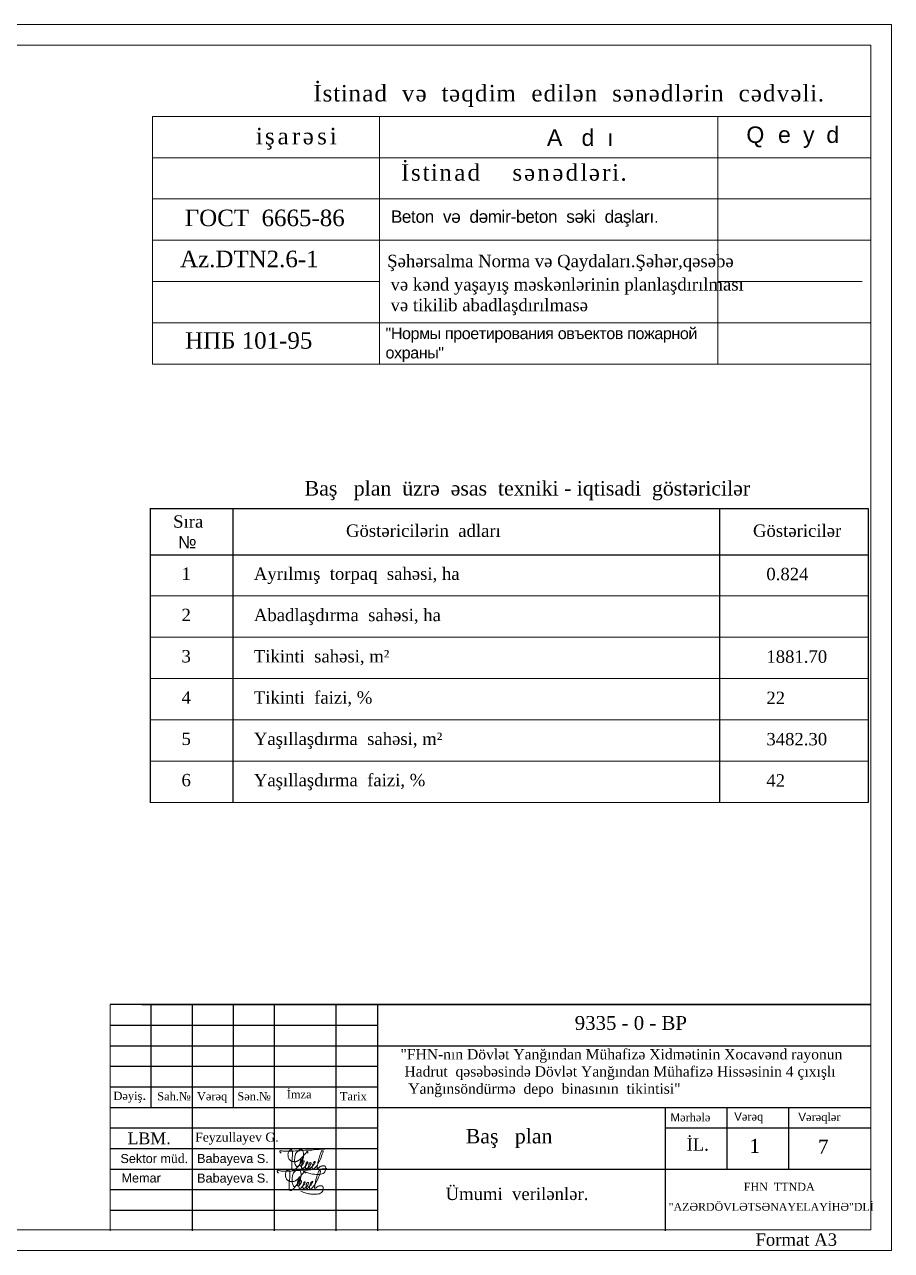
# Model space of a CAD drawing. Header units: feet. Extents: x 3381 to 683784, y 675186 to 4376258.
# Drawn here: x 681651.2 to 681861.2, y 4375567.2 to 4375864.2 of the extents above; entities that cross this region are included whole.
import ezdxf

# ---------------------------------------------------------------- set-up
doc = ezdxf.new("R2010")
doc.units = ezdxf.units.FT
doc.header["$MEASUREMENT"] = 0
doc.linetypes.add('DUZ', pattern=[0])
doc.layers.get('0').update_dxf_attribs({"linetype": 'CONTINUOUS'})
for name, color, linetype in [('JPEG', 7, 'CONTINUOUS'), ('Layer8', 7, 'CONTINUOUS'), ('ramka', 7, 'CONTINUOUS'), ('yol', 7, 'CONTINUOUS')]:
    doc.layers.add(name, color=color, linetype=linetype)
doc.layers.add('rabit xt', color=7, linetype='CONTINUOUS', lineweight=13)
doc.styles.get("Standard").update_dxf_attribs({"font": 'arial.ttf', "height": 2})
doc.styles.add('Times New  Roman', font='times.ttf')

msp = doc.modelspace()

# ---------------------------------------------------------------- linework, layer by layer
at = {"color": 0, "linetype": 'DUZ', "lineweight": -2}
for p, q in [((681681.498, 4375746.973), (681855.498, 4375746.973)), ((681681.612, 4375746.973), (681681.612, 4375675.773)), ((681701.62, 4375746.973), (681701.62, 4375675.773)), ((681819.503, 4375746.973), (681819.503, 4375675.773)), ((681855.498, 4375746.973), (681855.498, 4375675.773)), ((681681.498, 4375735.773), (681855.498, 4375735.773))]:
    msp.add_line(p, q, dxfattribs=at)
for p, q in [((681681.852, 4375601.87), (681681.852, 4375626.772)), ((681691.812, 4375571.988), (681691.812, 4375626.772)), ((681701.773, 4375601.87), (681701.773, 4375626.772)), ((681711.734, 4375571.988), (681711.734, 4375626.772)), ((681726.675, 4375571.988), (681726.675, 4375626.772)), ((681736.635, 4375626.772), (681736.635, 4375571.988)), ((681671.891, 4375621.792), (681736.635, 4375621.792)), ((681671.891, 4375616.811), (681856.164, 4375616.811)), ((681671.891, 4375611.831), (681736.635, 4375611.831)), ((681671.891, 4375606.851), (681736.635, 4375606.851)), ((681671.891, 4375601.87), (681856.164, 4375601.87)), ((681806.36, 4375601.87), (681806.36, 4375571.988)), ((681821.301, 4375601.87), (681821.301, 4375586.929)), ((681836.242, 4375601.87), (681836.242, 4375586.929)), ((681671.891, 4375596.89), (681736.635, 4375596.89)), ((681806.36, 4375596.89), (681856.164, 4375596.89)), ((681671.891, 4375591.91), (681736.635, 4375591.91)), ((681671.891, 4375586.929), (681856.164, 4375586.929)), ((681671.891, 4375581.949), (681736.635, 4375581.949)), ((681671.891, 4375576.969), (681736.635, 4375576.969))]:
    msp.add_line(p, q)
at = {"color": 5, "lineweight": 15}
for points in [[(681713.329, 4375590.781), (681713.165, 4375590.953), (681713.089, 4375591.033), (681713.02, 4375591.147), (681713.005, 4375591.213), (681713.005, 4375591.302), (681713.068, 4375591.358), (681713.127, 4375591.38), (681713.206, 4375591.38), (681713.312, 4375591.375), (681713.598, 4375591.332), (681713.758, 4375591.308), (681713.96, 4375591.287), (681714.146, 4375591.268), (681714.399, 4375591.268), (681714.577, 4375591.268), (681715.216, 4375591.256), (681715.596, 4375591.256), (681716.347, 4375591.287), (681716.769, 4375591.316), (681717.311, 4375591.348), (681717.917, 4375591.383), (681718.246, 4375591.404), (681718.561, 4375591.424), (681719.239, 4375591.472), (681719.619, 4375591.472), (681720.428, 4375591.527), (681720.769, 4375591.551), (681721.124, 4375591.575), (681721.781, 4375591.647), (681722.205, 4375591.682), (681722.53, 4375591.7), (681723.097, 4375591.747), (681723.862, 4375591.784), (681724.297, 4375591.826), (681724.719, 4375591.872), (681724.998, 4375591.923)], [(681719.681, 4375590.776), (681719.75, 4375590.876), (681719.75, 4375590.992), (681719.75, 4375590.992), (681719.75, 4375591.154), (681719.623, 4375591.154), (681719.472, 4375591.015), (681719.472, 4375591.015), (681719.352, 4375590.882), (681719.258, 4375590.778), (681719.114, 4375590.618), (681719.014, 4375590.507), (681718.901, 4375590.381), (681718.798, 4375590.266), (681718.694, 4375590.151), (681718.58, 4375590.024), (681718.462, 4375589.893), (681718.349, 4375589.768), (681718.112, 4375589.505), (681717.921, 4375589.292), (681717.818, 4375589.22), (681717.724, 4375589.155), (681717.628, 4375589.089), (681717.558, 4375589.04), (681717.479, 4375588.985), (681717.359, 4375588.92), (681717.243, 4375588.861), (681717.142, 4375588.81), (681717.008, 4375588.765), (681716.894, 4375588.727), (681716.787, 4375588.709), (681716.692, 4375588.709), (681716.603, 4375588.709), (681716.516, 4375588.714), (681716.447, 4375588.718), (681716.363, 4375588.729), (681716.278, 4375588.741), (681716.201, 4375588.752), (681716.135, 4375588.765), (681716.078, 4375588.775), (681716.028, 4375588.784), (681715.942, 4375588.82), (681715.844, 4375588.86), (681715.765, 4375588.893), (681715.687, 4375588.938), (681715.612, 4375588.988), (681715.542, 4375589.043), (681715.478, 4375589.105), (681715.416, 4375589.167), (681715.343, 4375589.241), (681715.268, 4375589.32), (681715.209, 4375589.414), (681715.144, 4375589.517), (681715.082, 4375589.679), (681715.05, 4375589.794), (681715.024, 4375589.882), (681715.004, 4375590.014), (681714.979, 4375590.223), (681714.968, 4375590.455), (681714.98, 4375590.631), (681715.041, 4375590.905), (681715.095, 4375591.036), (681715.153, 4375591.172), (681715.237, 4375591.298), (681715.353, 4375591.427), (681715.46, 4375591.524), (681715.561, 4375591.586), (681715.67, 4375591.623), (681715.748, 4375591.623), (681715.821, 4375591.585), (681715.909, 4375591.502), (681715.997, 4375591.311), (681716.039, 4375591.17), (681716.058, 4375590.979), (681716.079, 4375590.573), (681716.06, 4375590.142), (681716.024, 4375589.709), (681715.956, 4375589.062), (681715.93, 4375588.807), (681715.913, 4375588.592), (681715.888, 4375588.353), (681715.869, 4375588.065), (681715.869, 4375587.811), (681715.867, 4375587.537), (681715.877, 4375587.3), (681715.885, 4375587.112), (681715.909, 4375586.94), (681715.944, 4375586.81), (681715.998, 4375586.723), (681716.073, 4375586.631), (681716.152, 4375586.57), (681716.224, 4375586.548), (681716.29, 4375586.548), (681716.361, 4375586.579), (681716.437, 4375586.627), (681716.539, 4375586.698), (681716.641, 4375586.767), (681716.743, 4375586.845), (681716.886, 4375586.972), (681717.057, 4375587.14), (681717.241, 4375587.354), (681717.416, 4375587.578), (681717.579, 4375587.813), (681717.807, 4375588.135), (681717.908, 4375588.322), (681718.064, 4375588.654), (681718.19, 4375588.903), (681718.327, 4375589.176), (681718.459, 4375589.476), (681718.51, 4375589.592), (681718.522, 4375589.659), (681718.512, 4375589.697), (681718.493, 4375589.737), (681718.457, 4375589.765), (681718.413, 4375589.781), (681718.381, 4375589.781), (681718.322, 4375589.762), (681718.246, 4375589.706), (681718.183, 4375589.583), (681718.15, 4375589.469), (681718.107, 4375589.299), (681718.065, 4375589.134), (681718.01, 4375588.919), (681717.939, 4375588.595), (681717.898, 4375588.374), (681717.848, 4375588.086), (681717.845, 4375587.953), (681717.874, 4375587.835), (681717.944, 4375587.718), (681718.01, 4375587.667), (681718.092, 4375587.659), (681718.172, 4375587.683), (681718.278, 4375587.759), (681718.379, 4375587.869), (681718.568, 4375588.112), (681718.726, 4375588.37), (681718.848, 4375588.607), (681718.889, 4375588.709), (681718.905, 4375588.819), (681718.885, 4375588.897), (681718.83, 4375588.939), (681718.771, 4375588.955), (681718.703, 4375588.955), (681718.643, 4375588.927), (681718.599, 4375588.883), (681718.554, 4375588.808), (681718.5, 4375588.702), (681718.452, 4375588.569), (681718.399, 4375588.386), (681718.337, 4375588.173), (681718.296, 4375587.987), (681718.276, 4375587.853), (681718.252, 4375587.637), (681718.241, 4375587.482), (681718.258, 4375587.346), (681718.299, 4375587.243), (681718.334, 4375587.154), (681718.381, 4375587.103), (681718.435, 4375587.073), (681718.518, 4375587.069), (681718.573, 4375587.087), (681718.675, 4375587.144), (681718.804, 4375587.251), (681718.939, 4375587.386), (681719.049, 4375587.497), (681719.281, 4375587.751), (681719.464, 4375587.965), (681719.561, 4375588.117), (681719.681, 4375588.335), (681719.747, 4375588.479), (681719.776, 4375588.562), (681719.762, 4375588.617), (681719.731, 4375588.653), (681719.687, 4375588.669), (681719.619, 4375588.665), (681719.57, 4375588.634), (681719.516, 4375588.574), (681719.456, 4375588.482), (681719.406, 4375588.378), (681719.335, 4375588.202), (681719.282, 4375588.024), (681719.239, 4375587.792), (681719.2, 4375587.582), (681719.187, 4375587.415), (681719.194, 4375587.302), (681719.226, 4375587.227), (681719.275, 4375587.143), (681719.329, 4375587.086), (681719.392, 4375587.038), (681719.426, 4375587.032), (681719.475, 4375587.032), (681719.548, 4375587.059), (681719.641, 4375587.106), (681719.794, 4375587.21), (681719.918, 4375587.313), (681720.088, 4375587.473), (681720.236, 4375587.646), (681720.385, 4375587.855), (681720.457, 4375587.991), (681720.511, 4375588.118), (681720.551, 4375588.23), (681720.569, 4375588.337), (681720.559, 4375588.432), (681720.518, 4375588.479), (681720.46, 4375588.512), (681720.39, 4375588.512), (681720.284, 4375588.472), (681720.19, 4375588.371), (681720.118, 4375588.26), (681720.076, 4375588.135), (681720.042, 4375588.035), (681720.004, 4375587.885), (681719.978, 4375587.725), (681719.963, 4375587.629), (681719.957, 4375587.477), (681719.955, 4375587.387), (681719.964, 4375587.271), (681719.997, 4375587.192), (681720.034, 4375587.135), (681720.079, 4375587.092), (681720.142, 4375587.072), (681720.198, 4375587.072), (681720.277, 4375587.089), (681720.342, 4375587.135), (681720.452, 4375587.225), (681720.601, 4375587.347), (681720.838, 4375587.584), (681721.035, 4375587.797), (681721.178, 4375587.963), (681721.303, 4375588.158), (681721.413, 4375588.329), (681721.522, 4375588.533), (681721.581, 4375588.653), (681721.595, 4375588.727), (681721.576, 4375588.778), (681721.535, 4375588.794), (681721.476, 4375588.786), (681721.428, 4375588.748), (681721.353, 4375588.672), (681721.269, 4375588.569), (681721.186, 4375588.466), (681721.085, 4375588.312), (681720.99, 4375588.119), (681720.935, 4375587.964), (681720.893, 4375587.805), (681720.856, 4375587.644), (681720.826, 4375587.484), (681720.816, 4375587.335), (681720.826, 4375587.239), (681720.85, 4375587.114), (681720.887, 4375587.025), (681720.929, 4375586.955), (681720.983, 4375586.897), (681721.044, 4375586.876), (681721.109, 4375586.887), (681721.161, 4375586.928), (681721.265, 4375587.009), (681721.351, 4375587.082), (681721.403, 4375587.135), (681721.474, 4375587.202), (681721.606, 4375587.346), (681721.793, 4375587.591), (681722.01, 4375587.828), (681722.257, 4375588.259), (681722.449, 4375588.619), (681722.809, 4375589.342), (681722.991, 4375589.767), (681723.128, 4375590.115), (681723.278, 4375590.509), (681723.418, 4375590.855), (681723.506, 4375591.168), (681723.483, 4375591.297), (681723.433, 4375591.359), (681723.345, 4375591.386), (681723.266, 4375591.39), (681723.183, 4375591.367), (681723.109, 4375591.3), (681723.005, 4375591.098), (681722.933, 4375590.9), (681722.822, 4375590.62), (681722.727, 4375590.339), (681722.67, 4375590.159), (681722.619, 4375590.003), (681722.571, 4375589.855), (681722.514, 4375589.655), (681722.45, 4375589.431), (681722.362, 4375589.12), (681722.281, 4375588.779), (681722.242, 4375588.537), (681722.205, 4375588.314), (681722.095, 4375587.821), (681722.065, 4375587.581), (681722.056, 4375587.376), (681722.056, 4375587.248), (681722.069, 4375587.121), (681722.09, 4375587.097), (681722.128, 4375587.084), (681722.175, 4375587.084), (681722.219, 4375587.094), (681722.257, 4375587.12), (681722.386, 4375587.227), (681722.519, 4375587.327), (681722.624, 4375587.405), (681722.799, 4375587.527), (681722.925, 4375587.595), (681723.139, 4375587.667), (681723.285, 4375587.691), (681723.472, 4375587.702), (681723.604, 4375587.702), (681723.801, 4375587.678), (681723.935, 4375587.632), (681724.029, 4375587.533), (681724.098, 4375587.374), (681724.119, 4375587.203), (681724.119, 4375587.008), (681724.092, 4375586.726), (681724.012, 4375586.474), (681723.866, 4375586.232), (681723.701, 4375586.055), (681723.472, 4375585.898), (681723.207, 4375585.787), (681722.939, 4375585.734), (681722.688, 4375585.684), (681722.433, 4375585.652), (681722.117, 4375585.638), (681721.769, 4375585.642), (681721.412, 4375585.666), (681721.156, 4375585.695), (681720.886, 4375585.735), (681720.546, 4375585.793), (681720.317, 4375585.846), (681720.041, 4375585.91), (681719.778, 4375585.986), (681719.521, 4375586.074), (681719.425, 4375586.122), (681719.242, 4375586.194), (681719.076, 4375586.261), (681718.868, 4375586.344), (681718.675, 4375586.442)], [(681717.885, 4375591.629), (681717.885, 4375591.629), (681717.885, 4375591.629), (681717.885, 4375591.629), (681717.885, 4375591.629), (681717.885, 4375591.629), (681717.786, 4375591.597), (681717.595, 4375591.429), (681717.443, 4375591.294), (681717.298, 4375591.166), (681717.211, 4375591.091), (681717.121, 4375591.012), (681717.028, 4375590.931), (681716.935, 4375590.827), (681716.875, 4375590.721), (681716.829, 4375590.597), (681716.764, 4375590.423), (681716.705, 4375590.23), (681716.661, 4375590.002), (681716.626, 4375589.715), (681716.606, 4375589.507), (681716.588, 4375589.309), (681716.576, 4375589.032), (681716.576, 4375588.758), (681716.605, 4375588.46), (681716.658, 4375588.239), (681716.739, 4375588.002), (681716.861, 4375587.759), (681716.956, 4375587.645), (681717.037, 4375587.574), (681717.098, 4375587.55), (681717.158, 4375587.543), (681717.213, 4375587.543), (681717.272, 4375587.57), (681717.399, 4375587.648), (681717.639, 4375587.818), (681717.805, 4375587.96), (681717.938, 4375588.111), (681718.03, 4375588.313), (681718.265, 4375588.716), (681718.464, 4375589.031), (681718.601, 4375589.261), (681718.647, 4375589.496), (681718.723, 4375589.799), (681718.767, 4375590.106), (681718.757, 4375590.284), (681718.757, 4375590.568), (681718.74, 4375590.848), (681718.681, 4375591.031), (681718.627, 4375591.204), (681718.537, 4375591.378), (681718.428, 4375591.499), (681718.315, 4375591.579), (681718.227, 4375591.633), (681718.076, 4375591.633), (681717.885, 4375591.629)], [(681712.703, 4375585.955), (681712.54, 4375586.127), (681712.463, 4375586.208), (681712.394, 4375586.321), (681712.38, 4375586.387), (681712.38, 4375586.477), (681712.443, 4375586.532), (681712.501, 4375586.555), (681712.581, 4375586.555), (681712.687, 4375586.549), (681712.973, 4375586.506), (681713.132, 4375586.482), (681713.335, 4375586.462), (681713.521, 4375586.443), (681713.774, 4375586.443), (681713.952, 4375586.443), (681714.59, 4375586.43), (681714.971, 4375586.43), (681715.722, 4375586.461), (681716.144, 4375586.491), (681716.686, 4375586.522), (681717.291, 4375586.558), (681717.621, 4375586.578), (681717.936, 4375586.598), (681718.613, 4375586.646), (681718.993, 4375586.646), (681719.803, 4375586.702), (681720.144, 4375586.725), (681720.499, 4375586.75), (681721.156, 4375586.822), (681721.579, 4375586.856), (681721.905, 4375586.874), (681722.472, 4375586.921), (681723.237, 4375586.959), (681723.672, 4375587), (681724.093, 4375587.047), (681724.373, 4375587.097)], [(681719.055, 4375585.95), (681719.125, 4375586.05), (681719.125, 4375586.166), (681719.125, 4375586.166), (681719.125, 4375586.329), (681718.997, 4375586.329), (681718.846, 4375586.19), (681718.846, 4375586.19), (681718.726, 4375586.056), (681718.633, 4375585.952), (681718.489, 4375585.793), (681718.389, 4375585.682), (681718.275, 4375585.555), (681718.172, 4375585.441), (681718.069, 4375585.326), (681717.954, 4375585.199), (681717.836, 4375585.067), (681717.723, 4375584.942), (681717.487, 4375584.679), (681717.295, 4375584.467), (681717.192, 4375584.395), (681717.098, 4375584.329), (681717.003, 4375584.263), (681716.933, 4375584.214), (681716.854, 4375584.159), (681716.734, 4375584.095), (681716.618, 4375584.036), (681716.516, 4375583.984), (681716.382, 4375583.939), (681716.269, 4375583.901), (681716.162, 4375583.884), (681716.067, 4375583.884), (681715.977, 4375583.884), (681715.891, 4375583.888), (681715.821, 4375583.892), (681715.738, 4375583.904), (681715.653, 4375583.916), (681715.575, 4375583.927), (681715.509, 4375583.939), (681715.452, 4375583.95), (681715.402, 4375583.959), (681715.316, 4375583.994), (681715.218, 4375584.035), (681715.14, 4375584.067), (681715.062, 4375584.112), (681714.987, 4375584.163), (681714.916, 4375584.218), (681714.853, 4375584.279), (681714.79, 4375584.342), (681714.718, 4375584.415), (681714.643, 4375584.494), (681714.584, 4375584.588), (681714.519, 4375584.691), (681714.457, 4375584.854), (681714.424, 4375584.968), (681714.398, 4375585.057), (681714.379, 4375585.188), (681714.353, 4375585.397), (681714.343, 4375585.629), (681714.355, 4375585.805), (681714.416, 4375586.079), (681714.47, 4375586.211), (681714.528, 4375586.346), (681714.611, 4375586.473), (681714.728, 4375586.601), (681714.834, 4375586.698), (681714.935, 4375586.76), (681715.044, 4375586.797), (681715.122, 4375586.797), (681715.196, 4375586.76), (681715.284, 4375586.676), (681715.372, 4375586.486), (681715.414, 4375586.344), (681715.433, 4375586.153), (681715.454, 4375585.748), (681715.435, 4375585.316), (681715.398, 4375584.884), (681715.33, 4375584.236), (681715.304, 4375583.981), (681715.288, 4375583.767), (681715.263, 4375583.528), (681715.244, 4375583.239), (681715.244, 4375582.986), (681715.242, 4375582.711), (681715.252, 4375582.475), (681715.26, 4375582.287), (681715.284, 4375582.114), (681715.318, 4375581.984), (681715.373, 4375581.897), (681715.447, 4375581.806), (681715.526, 4375581.744), (681715.598, 4375581.723), (681715.664, 4375581.723), (681715.736, 4375581.753), (681715.811, 4375581.802), (681715.914, 4375581.872), (681716.015, 4375581.942), (681716.117, 4375582.02), (681716.261, 4375582.146), (681716.432, 4375582.314), (681716.616, 4375582.528), (681716.791, 4375582.752), (681716.954, 4375582.987), (681717.182, 4375583.31), (681717.282, 4375583.496), (681717.439, 4375583.828), (681717.564, 4375584.077), (681717.702, 4375584.351), (681717.833, 4375584.65), (681717.884, 4375584.767), (681717.896, 4375584.833), (681717.887, 4375584.871), (681717.867, 4375584.912), (681717.831, 4375584.94), (681717.788, 4375584.955), (681717.756, 4375584.955), (681717.697, 4375584.937), (681717.62, 4375584.88), (681717.558, 4375584.758), (681717.524, 4375584.644), (681717.481, 4375584.473), (681717.439, 4375584.308), (681717.385, 4375584.093), (681717.313, 4375583.769), (681717.273, 4375583.548), (681717.223, 4375583.261), (681717.22, 4375583.128), (681717.249, 4375583.009), (681717.318, 4375582.892), (681717.385, 4375582.841), (681717.466, 4375582.833), (681717.546, 4375582.858), (681717.653, 4375582.934), (681717.754, 4375583.043), (681717.943, 4375583.286), (681718.101, 4375583.544), (681718.223, 4375583.781), (681718.264, 4375583.883), (681718.279, 4375583.994), (681718.26, 4375584.071), (681718.205, 4375584.113), (681718.146, 4375584.129), (681718.077, 4375584.129), (681718.018, 4375584.102), (681717.974, 4375584.057), (681717.928, 4375583.982), (681717.875, 4375583.877), (681717.827, 4375583.743), (681717.774, 4375583.56), (681717.711, 4375583.347), (681717.671, 4375583.162), (681717.65, 4375583.028), (681717.626, 4375582.812), (681717.616, 4375582.657), (681717.633, 4375582.52), (681717.674, 4375582.417), (681717.709, 4375582.328), (681717.756, 4375582.277), (681717.809, 4375582.248), (681717.892, 4375582.244), (681717.947, 4375582.261), (681718.05, 4375582.319), (681718.179, 4375582.425), (681718.313, 4375582.561), (681718.424, 4375582.672), (681718.656, 4375582.926), (681718.839, 4375583.14), (681718.936, 4375583.292), (681719.055, 4375583.51), (681719.122, 4375583.654), (681719.15, 4375583.737), (681719.136, 4375583.791), (681719.106, 4375583.827), (681719.061, 4375583.843), (681718.994, 4375583.84), (681718.944, 4375583.808), (681718.89, 4375583.749), (681718.831, 4375583.656), (681718.781, 4375583.553), (681718.709, 4375583.376), (681718.656, 4375583.198), (681718.613, 4375582.966), (681718.575, 4375582.757), (681718.561, 4375582.589), (681718.568, 4375582.477), (681718.6, 4375582.401), (681718.649, 4375582.318), (681718.704, 4375582.261), (681718.766, 4375582.213), (681718.801, 4375582.206), (681718.85, 4375582.206), (681718.922, 4375582.233), (681719.015, 4375582.281), (681719.168, 4375582.385), (681719.293, 4375582.487), (681719.463, 4375582.647), (681719.61, 4375582.82), (681719.759, 4375583.029), (681719.831, 4375583.165), (681719.885, 4375583.292), (681719.925, 4375583.405), (681719.943, 4375583.511), (681719.933, 4375583.607), (681719.892, 4375583.654), (681719.835, 4375583.686), (681719.765, 4375583.686), (681719.659, 4375583.647), (681719.565, 4375583.545), (681719.493, 4375583.434), (681719.451, 4375583.309), (681719.417, 4375583.21), (681719.378, 4375583.06), (681719.353, 4375582.9), (681719.338, 4375582.804), (681719.331, 4375582.651), (681719.329, 4375582.561), (681719.339, 4375582.445), (681719.372, 4375582.367), (681719.409, 4375582.31), (681719.454, 4375582.266), (681719.516, 4375582.246), (681719.572, 4375582.246), (681719.651, 4375582.263), (681719.717, 4375582.309), (681719.827, 4375582.399), (681719.975, 4375582.522), (681720.213, 4375582.759), (681720.41, 4375582.972), (681720.553, 4375583.137), (681720.677, 4375583.332), (681720.787, 4375583.504), (681720.897, 4375583.707), (681720.955, 4375583.828), (681720.97, 4375583.901), (681720.95, 4375583.952), (681720.909, 4375583.968), (681720.851, 4375583.96), (681720.802, 4375583.922), (681720.728, 4375583.847), (681720.644, 4375583.743), (681720.561, 4375583.64), (681720.46, 4375583.487), (681720.365, 4375583.293), (681720.309, 4375583.138), (681720.268, 4375582.979), (681720.231, 4375582.818), (681720.201, 4375582.658), (681720.191, 4375582.509), (681720.2, 4375582.413), (681720.224, 4375582.289), (681720.261, 4375582.2), (681720.303, 4375582.13), (681720.358, 4375582.071), (681720.418, 4375582.05), (681720.483, 4375582.062), (681720.536, 4375582.102), (681720.639, 4375582.183), (681720.726, 4375582.257), (681720.777, 4375582.309), (681720.848, 4375582.376), (681720.981, 4375582.52), (681721.168, 4375582.766), (681721.385, 4375583.003), (681721.631, 4375583.434), (681721.824, 4375583.794), (681722.184, 4375584.517), (681722.366, 4375584.942), (681722.503, 4375585.29), (681722.653, 4375585.683), (681722.792, 4375586.03), (681722.881, 4375586.342), (681722.858, 4375586.472), (681722.807, 4375586.533), (681722.719, 4375586.56), (681722.641, 4375586.564), (681722.557, 4375586.541), (681722.483, 4375586.474), (681722.379, 4375586.272), (681722.308, 4375586.075), (681722.197, 4375585.794), (681722.102, 4375585.513), (681722.044, 4375585.334), (681721.993, 4375585.177), (681721.945, 4375585.03), (681721.889, 4375584.83), (681721.825, 4375584.605), (681721.737, 4375584.294), (681721.656, 4375583.953), (681721.616, 4375583.712), (681721.58, 4375583.488), (681721.469, 4375582.995), (681721.44, 4375582.755), (681721.431, 4375582.55), (681721.431, 4375582.422), (681721.443, 4375582.295), (681721.465, 4375582.271), (681721.502, 4375582.259), (681721.55, 4375582.259), (681721.594, 4375582.269), (681721.632, 4375582.295), (681721.76, 4375582.402), (681721.894, 4375582.502), (681721.998, 4375582.58), (681722.174, 4375582.701), (681722.3, 4375582.769), (681722.514, 4375582.841), (681722.66, 4375582.865), (681722.847, 4375582.876), (681722.979, 4375582.876), (681723.176, 4375582.853), (681723.309, 4375582.806), (681723.404, 4375582.708), (681723.473, 4375582.548), (681723.493, 4375582.377), (681723.493, 4375582.182), (681723.466, 4375581.9), (681723.387, 4375581.649), (681723.24, 4375581.407), (681723.076, 4375581.23), (681722.846, 4375581.072), (681722.581, 4375580.961), (681722.314, 4375580.908), (681722.063, 4375580.859), (681721.807, 4375580.827), (681721.491, 4375580.812), (681721.144, 4375580.817), (681720.786, 4375580.841), (681720.531, 4375580.869), (681720.261, 4375580.91), (681719.92, 4375580.968), (681719.691, 4375581.021), (681719.416, 4375581.084), (681719.152, 4375581.16), (681718.896, 4375581.249), (681718.8, 4375581.296), (681718.616, 4375581.369), (681718.45, 4375581.435), (681718.243, 4375581.519), (681718.049, 4375581.617)], [(681717.26, 4375586.804), (681717.26, 4375586.804), (681717.26, 4375586.804), (681717.26, 4375586.804), (681717.26, 4375586.804), (681717.26, 4375586.804), (681717.161, 4375586.772), (681716.97, 4375586.603), (681716.817, 4375586.469), (681716.672, 4375586.341), (681716.586, 4375586.265), (681716.496, 4375586.187), (681716.402, 4375586.105), (681716.31, 4375586.002), (681716.249, 4375585.895), (681716.204, 4375585.771), (681716.138, 4375585.598), (681716.08, 4375585.404), (681716.035, 4375585.176), (681716.001, 4375584.889), (681715.981, 4375584.681), (681715.963, 4375584.483), (681715.951, 4375584.206), (681715.951, 4375583.932), (681715.979, 4375583.634), (681716.033, 4375583.414), (681716.113, 4375583.177), (681716.236, 4375582.934), (681716.331, 4375582.819), (681716.412, 4375582.749), (681716.473, 4375582.724), (681716.533, 4375582.717), (681716.588, 4375582.717), (681716.646, 4375582.744), (681716.774, 4375582.822), (681717.013, 4375582.992), (681717.179, 4375583.135), (681717.313, 4375583.285), (681717.405, 4375583.487), (681717.639, 4375583.89), (681717.838, 4375584.206), (681717.975, 4375584.435), (681718.022, 4375584.671), (681718.097, 4375584.974), (681718.142, 4375585.281), (681718.131, 4375585.459), (681718.131, 4375585.742), (681718.114, 4375586.022), (681718.055, 4375586.205), (681718.001, 4375586.379), (681717.912, 4375586.553), (681717.802, 4375586.673), (681717.69, 4375586.753), (681717.602, 4375586.808), (681717.45, 4375586.808), (681717.26, 4375586.804)]]:
    msp.add_lwpolyline(points, dxfattribs=at)
at = {"layer": 'JPEG', "linetype": 'ByBlock', "lineweight": 25}
for points in [[(681856.164, 4375626.772), (681671.891, 4375626.772)], [(681679.569, 4375626.772), (681856.164, 4375626.772)]]:
    msp.add_lwpolyline(points, dxfattribs=at)
at = {"layer": 'rabit xt', "color": 7, "lineweight": 20, "ltscale": 0.3}
for p, q in [((681737.155, 4375841.941), (681737.155, 4375781.941)), ((681819.087, 4375841.945), (681819.087, 4375781.945)), ((681682.155, 4375831.941), (681856.155, 4375831.941)), ((681682.155, 4375821.941), (681856.155, 4375821.941)), ((681682.155, 4375811.941), (681856.155, 4375811.941)), ((681682.155, 4375801.941), (681737.155, 4375801.941)), ((681819.087, 4375801.945), (681854.087, 4375801.945)), ((681682.155, 4375791.941), (681856.155, 4375791.941)), ((681681.498, 4375725.773), (681855.498, 4375725.773)), ((681681.498, 4375715.773), (681855.498, 4375715.773)), ((681681.498, 4375705.773), (681855.498, 4375705.773)), ((681681.498, 4375695.773), (681855.498, 4375695.773)), ((681681.498, 4375685.773), (681855.498, 4375685.773)), ((681681.498, 4375675.773), (681855.498, 4375675.773))]:
    msp.add_line(p, q, dxfattribs=at)
for points in [[(681441.155, 4375864.209), (681861.155, 4375864.209), (681861.155, 4375567.209)], [(681441.155, 4375864.209), (681441.155, 4375567.209), (681861.155, 4375567.209)], [(681856.155, 4375841.941), (681682.155, 4375841.941), (681682.155, 4375781.941), (681856.155, 4375781.941)], [(681856.155, 4375841.941), (681682.155, 4375841.941), (681682.155, 4375781.941), (681856.155, 4375781.941)]]:
    msp.add_lwpolyline(points, dxfattribs=at)
msp.add_lwpolyline([(681461.155, 4375859.209), (681856.155, 4375859.209), (681856.155, 4375572.209), (681461.155, 4375572.209)], close=True, dxfattribs=at)
at = {"layer": 'yol', "linetype": 'Continuous', "lineweight": 20, "ltscale": 0.5}
msp.add_lwpolyline([(681671.891, 4375626.772), (681671.891, 4375571.988)], dxfattribs=at)

# ---------------------------------------------------------------- texts
at = {"color": 7, "lineweight": 20, "ltscale": 0.3, "char_height": 3, "width": 127.24665, "attachment_point": 1}
for s, insert in [('{\\fTimes New Roman|b0|i0|c238|p18;0.824}    ', (681830.848, 4375732.584)), ('{\\fTimes New Roman|b0|i0|c238|p18;1881.70}    ', (681830.848, 4375712.584)), ('{\\fTimes New Roman|b0|i0|c238|p18;22}   ', (681830.848, 4375702.584)), ('{\\fTimes New Roman|b0|i0|c238|p18;3482.30}    ', (681830.848, 4375692.584)), ('{\\fTimes New Roman|b0|i0|c238|p18;42}   ', (681830.848, 4375682.584))]:
    msp.add_mtext(s, dxfattribs=dict(at, insert=insert))
at = {"attachment_point": 1}
for s, insert, char_height in [('{\\fTimes New Roman|b0|i0|c238|p18;\\H0.8x;İmza}', (681714.669, 4375606.051), 2.49017), ('{\\fTimes New Roman|b0|i0|c238|p18;\\H0.8x;Dəyiş\\H1.25x;.}', (681672.686, 4375606.163), 2.49017), ('{\\fTimes New Roman|b0|i0|c238|p18;\\H0.8x;Sah.\\fTimes New Roman|b0|i0|c162|p18;№}', (681683.301, 4375605.564), 2.49017), ('{\\fTimes New Roman|b0|i0|c238|p18;\\H0.8x;Vərəq}', (681692.918, 4375605.564), 2.49017), ('{\\fTimes New Roman|b0|i0|c238|p18;\\H0.8x;Sən.\\fTimes New Roman|b0|i0|c162|p18;№}', (681702.706, 4375605.564), 2.49017), ('{\\fTimes New Roman|b0|i0|c238|p18;\\H0.8x;Tarix}', (681727.542, 4375605.564), 2.49017), (' Sektor m{\\fTimes New Roman|b0|i0|c238|p18;üd.  }', (681673.536, 4375590.577), 2.19135), (' {\\H1.9865x; Memar}         ', (681673.363, 4375585.873), 1.10313)]:
    msp.add_mtext(s, dxfattribs=dict(at, insert=insert, char_height=char_height))
at = {"lineweight": 9, "attachment_point": 1}
for s, insert, char_height in [('M{\\fTimes New Roman|b0|i0|c238|p18;ərhələ}', (681807.619, 4375600.468), 1.99214), ('V{\\fTimes New Roman|b0|i0|c238|p18;ərəq}', (681823.066, 4375600.668), 1.99214), ('V{\\fTimes New Roman|b0|i0|c238|p18;ərəqlər}', (681838.604, 4375600.561), 1.99214), ('{\\fTimes New Roman|b0|i0|c238|p18;İL.} ', (681811.531, 4375594.383), 2.98821)]:
    msp.add_mtext(s, dxfattribs=dict(at, insert=insert, char_height=char_height))
at = {"layer": 'Layer8', "color": 0, "lineweight": 18, "insert": (681799.626, 4375578.736), "char_height": 2.414508, "width": 58.72958, "attachment_point": 1, "style": 'Times New  Roman'}
msp.add_mtext('{\\fArial|b0|i0|c238|p34;   \\fTimes New Roman|b0|i0|c238|p18;  \\H0.8334x; \\H0.94992x;   "AZ\\fTimes New Roman|b0|i0|c204|p18;Ə\\fTimes New Roman|b0|i0|c238|p18;RDÖVL\\fTimes New Roman|b0|i0|c204|p18;Ə\\fTimes New Roman|b0|i0|c238|p18;TS\\fTimes New Roman|b0|i0|c204|p18;Ə\\fTimes New Roman|b0|i0|c238|p18;NAYELAYİH\\fTimes New Roman|b0|i0|c204|p18;Ə\\fTimes New Roman|b0|i0|c238|p18;"\\fTimes New Roman|b0|i0|c204|p18;DL\\fTimes New Roman|b0|i0|c238|p18;İ\\P\\H0.84221x;       \\fTimes New Roman|b0|i0|c204|p18;            \\fTimes New Roman|b0|i0|c238|p18;\\H1.25x;  \\H1.2x;    \\fArial|b0|i0|c238|p34; }', dxfattribs=at)
at = {"layer": 'rabit xt', "color": 7, "lineweight": 20, "ltscale": 0.3, "attachment_point": 1}
for s, insert, char_height, width in [('{\\fTimes New Roman|b0|i0|c238|p18;\\T1.1;İstinad  və  təqdim  edilən  sənədlərin  cədvəli.}', (681721.145, 4375849.566), 4, 127.24665), ('{\\fArial|b0|i0|c238|p34;     \\fTimes New Roman|b0|i0|c238|p18;      \\H1.5x;  \\H1.333x; \\T1.3; işarəsi\\fArial|b0|i0|c238|p34;\\H0.75x; \\H0.6667x;                                                      }', (681693.062, 4375839.178), 2, 127.24665), ('{\\fArial|b0|i0|c238|p34;             \\H2.222x;    A   d  ı}', (681762.408, 4375838.809), 1.8, 127.24665), ('{\\fArial|b0|i0|c238|p34;            \\H2.222x;  \\T1.3; Q e y d\\H0.7501x;  \\H0.5999x;                                              }', (681812.501, 4375839.521), 1.8, 127.24665), ('{\\fTimes New Roman|b0|i0|c238|p18;\\T1.2;İstinad    sənədləri.}', (681742.354, 4375830.376), 4, 127.24665), ('{\\fTimes New Roman|b0|i0|c204|p18;ГОСТ  \\fTimes New Roman|b0|i0|c238|p18;6665-86}', (681689.974, 4375819.366), 4, 127.24665), ('{\\fArial|b0|i0|c238|p34;\\T0.95;Beton  və  dəmir-beton  səki  daşları.}', (681739.888, 4375819.176), 3, 127.24665), ('{\\fTimes New Roman|b0|i0|c238|p18;Az.DTN2.6-1           \\H0.75x;Şəhərsalma Norma və Qaydaları.Şəhər,qəsəbə\\P                                             və kənd yaşayış məskənlərinin planlaşdırılması\\P                                             və tikilib abadlaşdırılmasə}', (681688.839, 4375809.424), 4, 141.4831), ('{\\T0.95;"Нормы проетирования овъектов пожарной\\Pохраны"}', (681738.589, 4375790.785), 2.8, 127.24665), ('{\\fTimes New Roman|b0|i0|c204|p18;НПБ 101-95}', (681690.051, 4375789.676), 4, 127.24665), ('{\\fTimes New Roman|b0|i0|c238|p18;Sıra\\P} №', (681687.156, 4375745.313), 3, 127.24665), ('{\\fTimes New Roman|b0|i0|c238|p18;Göstəricilərin  adları}', (681729.029, 4375743.091), 3, 127.24665), ('{\\fTimes New Roman|b0|i0|c238|p18;Göstəricilər}', (681827.609, 4375743.091), 3, 127.24665), ('{\\fTimes New Roman|b0|i0|c238|p18;1}    ', (681689.184, 4375732.668), 3, 127.24665), ('{\\fTimes New Roman|b0|i0|c238|p18;Ayrılmış  torpaq  sahəsi, ha}    ', (681706.71, 4375732.668), 3, 127.24665), ('{\\fTimes New Roman|b0|i0|c238|p18;2}    ', (681689.184, 4375722.668), 3, 127.24665), ('{\\fTimes New Roman|b0|i0|c238|p18;Abadlaşdırma  sahəsi, ha}   ', (681706.71, 4375722.668), 3, 127.24665), ('{\\fTimes New Roman|b0|i0|c238|p18;3}    ', (681689.184, 4375712.668), 3, 127.24665), ('{\\fTimes New Roman|b0|i0|c238|p18;Tikinti  sahəsi, m²}    ', (681706.71, 4375712.668), 3, 127.24665), ('{\\fTimes New Roman|b0|i0|c238|p18;4}    ', (681689.184, 4375702.668), 3, 127.24665), ('{\\fTimes New Roman|b0|i0|c238|p18;Tikinti  faizi, %}   ', (681706.71, 4375702.668), 3, 127.24665), ('{\\fTimes New Roman|b0|i0|c238|p18;5}    ', (681689.184, 4375692.668), 3, 127.24665), ('{\\fTimes New Roman|b0|i0|c238|p18;Yaşıllaşdırma  sahəsi, m²}   ', (681706.71, 4375692.668), 3, 127.24665), ('{\\fTimes New Roman|b0|i0|c238|p18;6}    ', (681689.184, 4375682.668), 3, 127.24665), ('{\\fTimes New Roman|b0|i0|c238|p18;Yaşıllaşdırma  faizi, %}   ', (681706.71, 4375682.668), 3, 127.24665), ('{\\fTimes New Roman|b0|i0|c238|p18;Ümumi  verilənlər.}', (681753.138, 4375582.432), 3, 127.24665)]:
    msp.add_mtext(s, dxfattribs=dict(at, insert=insert, char_height=char_height, width=width))
at = {"layer": 'rabit xt', "color": 7, "lineweight": 20, "ltscale": 0.3, "attachment_point": 1, "style": 'Times New  Roman'}
for s, insert, char_height, width in [('{\\fTimes New Roman|b0|i0|c238|p18;1}', (681826.738, 4375594.242, -428.989), 3.38458, 9.8821), ('{\\fTimes New Roman|b0|i0|c238|p18;7}', (681843.373, 4375594.04, -805.726), 3.36424, 9.82272)]:
    msp.add_mtext(s, dxfattribs=dict(at, insert=insert, char_height=char_height, width=width))
at = {"layer": 'ramka', "color": 0, "linetype": 'DUZ', "lineweight": 25, "ltscale": 0.5, "attachment_point": 1}
for s, insert, char_height, width in [('{\\fTimes New Roman|b0|i0|c238|p18;Baş   plan  üzrə  əsas  texniki - iqtisadi  göstəricilər  }', (681719.008, 4375753.606), 3.5, 122.1121), ('{\\fTimes New Roman|b0|i0|c238|p18;Baş   plan}', (681758.033, 4375596.654), 3.5, 30.77358), ('{\\fTimes New Roman|b0|i0|c238|p18;            \\H1.1998x; FHN  TTNDA}', (681817.356, 4375583.61), 1.60988, 61.50099)]:
    msp.add_mtext(s, dxfattribs=dict(at, insert=insert, char_height=char_height, width=width))
at = {"layer": 'ramka', "lineweight": 13, "ltscale": 0.3, "attachment_point": 1, "style": 'Times New  Roman'}
for s, insert, char_height, width in [('{\\fTimes New Roman|b0|i0|c238|p18;9335 - 0 - BP}', (681784.427, 4375624.001, 159.516), 3.34105, 110.6472), ('{\\fTimes New Roman|b0|i0|c238|p18;Format A3}', (681828.205, 4375571.353, -878.457), 3, 110.58871)]:
    msp.add_mtext(s, dxfattribs=dict(at, insert=insert, char_height=char_height, width=width))
at = {"layer": 'ramka', "lineweight": 13, "ltscale": 0.4, "insert": (681735.623, 4375615.999, 597.768), "char_height": 3, "width": 162.74028, "attachment_point": 1}
msp.add_mtext('{\\fArial|b0|i0|c238|p34;    \\H0.83333x;  \\fTimes New Roman|b0|i0|c238|p18;"FHN-nın Dövlət Yanğından Mühafizə Xidmətinin Xocavənd rayonun\\P        Hadrut  qəsəbəsində Dövlət Yanğından Mühafizə Hissəsinin 4 çıxışlı \\P         Yanğınsöndürmə  depo  binasının  tikintisi"\\fArial|b0|i0|c238|p34;                       }', dxfattribs=at)
at = {"layer": 'ramka', "color": 0, "lineweight": 20, "ltscale": 0.4, "insert": (681676.105, 4375595.805), "char_height": 2.86, "width": 17.78649, "attachment_point": 1}
msp.add_mtext('{\\fTimes New Roman|b0|i0|c238|p18;LBM}.', dxfattribs=at)
at = {"layer": 'ramka', "color": 7, "lineweight": 20, "ltscale": 0.4, "insert": (681692.493, 4375595.769), "char_height": 2.19135, "width": 28.33658, "attachment_point": 1}
msp.add_mtext('{\\fTimes New Roman|b0|i0|c238|p18;Feyzullayev G.}', dxfattribs=at)
at = {"layer": 'ramka', "lineweight": 20, "ltscale": 0.4, "char_height": 2.19135, "width": 21.62194, "attachment_point": 1}
for insert in [(681692.959, 4375590.588), (681692.959, 4375585.834)]:
    msp.add_mtext('Babayeva S.', dxfattribs=dict(at, insert=insert))

doc.saveas('drawing.dxf')
